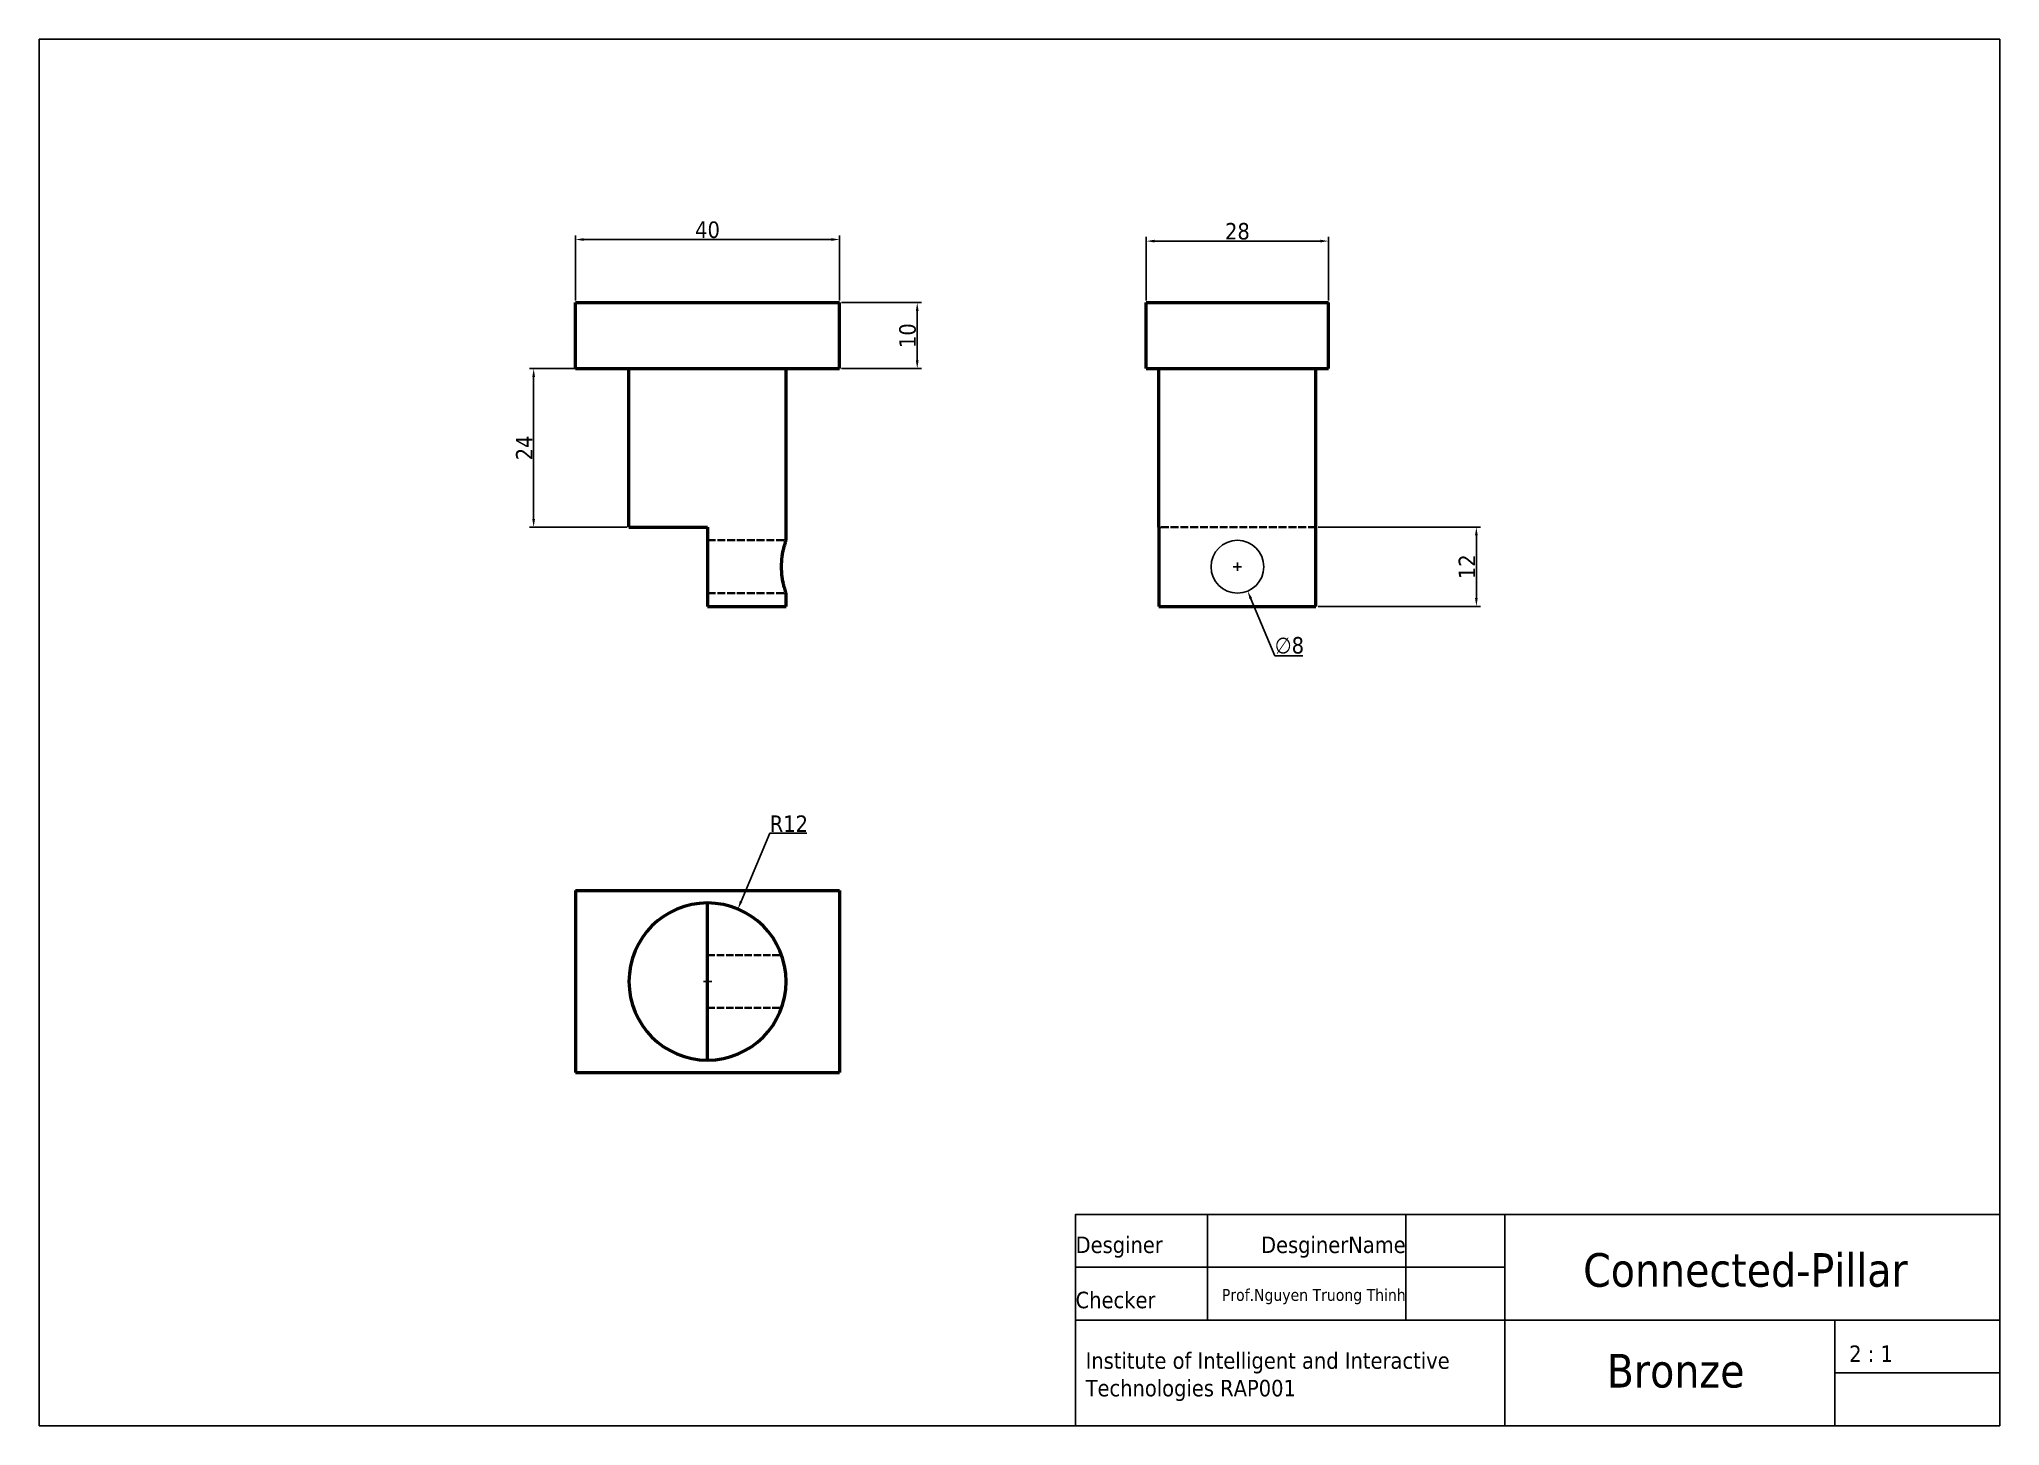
# Model space of a CAD drawing. Header units: millimetres. Extents: x -162 to 135, y 3 to 213.
import ezdxf

# ---------------------------------------------------------------- set-up
doc = ezdxf.new("R2010")
doc.units = ezdxf.units.MM
doc.header["$LTSCALE"] = 6.35
doc.linetypes.add('DASHED', pattern=[0.2067, 0.1654, -0.0413])
doc.layers.add('Hidden (ANSI)', color=7, linetype='DASHED', lineweight=35)
doc.layers.add('Visible (ANSI)', color=7, linetype='Continuous', lineweight=50)
doc.styles.add('Note Text (ISO)', font='tahoma.ttf')
doc.dimstyles.new('General (ISO)', dxfattribs={"dimscale": 0.25, "dimtxt": 10, "dimasz": 5, "dimexe": 2.5, "dimexo": 1.25, "dimtad": 1, "dimtoh": 1, "dimdec": 0, "dimzin": 0, "dimdsep": 46, "dimtxsty": 'Note Text (ISO)', "dimcen": 2.5, "dimadec": 0, "dimazin": 0, "dimtfac": 1, "dimtdec": 0, "dimtofl": 0, "dimtmove": 0, "dimatfit": 3, "dimfxl": 25.4, "dimtolj": 1, "dimtzin": 0, "dimarcsym": 0})

# ---------------------------------------------------------------- blocks, each defined once
blk = doc.blocks.new('*D6')
at = {"color": 0, "lineweight": -2, "transparency": 16777216}
for p, q in [((-80.82, 173.59), (-80.82, 183.47)), ((-79.57, 182.84), (-42.07, 182.84)), ((-40.82, 173.59), (-40.82, 183.47))]:
    blk.add_line(p, q, dxfattribs=at)
at = {"color": 0, "transparency": 16777216}
for points in [[(-79.57, 183.05), (-79.57, 182.63), (-80.82, 182.84)], [(-42.07, 183.05), (-42.07, 182.63), (-40.82, 182.84)]]:
    blk.add_solid(points, dxfattribs=at)
at = {"layer": 'Defpoints', "color": 0, "transparency": 16777216}
for p in [(-40.82, 182.84), (-80.82, 173.28), (-40.82, 173.28)]:
    blk.add_point(p, dxfattribs=at)
at = {"color": 0, "transparency": 16777216, "insert": (-60.82, 184.3), "char_height": 2.5, "attachment_point": 5, "style": 'Note Text (ISO)'}
blk.add_mtext('\\A1;40', dxfattribs=at)
blk = doc.blocks.new('*D7')
at = {"color": 0, "lineweight": -2, "transparency": 16777216}
for p, q in [((-40.51, 173.28), (-28.43, 173.28)), ((-29.06, 172.03), (-29.06, 164.53)), ((-40.51, 163.28), (-28.43, 163.28))]:
    blk.add_line(p, q, dxfattribs=at)
at = {"color": 0, "transparency": 16777216}
for points in [[(-29.26, 172.03), (-28.85, 172.03), (-29.06, 173.28)], [(-29.26, 164.53), (-28.85, 164.53), (-29.06, 163.28)]]:
    blk.add_solid(points, dxfattribs=at)
at = {"layer": 'Defpoints', "color": 0, "transparency": 16777216}
for p in [(-40.82, 173.28), (-40.82, 163.28), (-29.06, 163.28)]:
    blk.add_point(p, dxfattribs=at)
at = {"color": 0, "transparency": 16777216, "insert": (-30.51, 168.28), "char_height": 2.5, "attachment_point": 5, "rotation": 90, "style": 'Note Text (ISO)'}
blk.add_mtext('\\A1;10', dxfattribs=at)
blk = doc.blocks.new('*D8')
at = {"color": 0, "lineweight": -2, "transparency": 16777216}
for p, q in [((-73.03, 163.28), (-87.79, 163.28)), ((-87.16, 162.03), (-87.16, 140.53)), ((-73.03, 139.28), (-87.79, 139.28))]:
    blk.add_line(p, q, dxfattribs=at)
at = {"color": 0, "transparency": 16777216}
for points in [[(-87.37, 162.03), (-86.95, 162.03), (-87.16, 163.28)], [(-87.37, 140.53), (-86.95, 140.53), (-87.16, 139.28)]]:
    blk.add_solid(points, dxfattribs=at)
at = {"layer": 'Defpoints', "color": 0, "transparency": 16777216}
for p in [(-72.72, 163.28), (-87.16, 139.28), (-72.72, 139.28)]:
    blk.add_point(p, dxfattribs=at)
at = {"color": 0, "transparency": 16777216, "insert": (-88.59, 151.28), "char_height": 2.5, "attachment_point": 5, "rotation": 90, "style": 'Note Text (ISO)'}
blk.add_mtext('\\A1;24', dxfattribs=at)
blk = doc.blocks.new('*D9')
at = {"color": 0, "lineweight": -2, "transparency": 16777216}
for p, q in [((31.66, 139.28), (56.27, 139.28)), ((55.65, 128.53), (55.65, 138.03)), ((31.66, 127.28), (56.27, 127.28))]:
    blk.add_line(p, q, dxfattribs=at)
at = {"color": 0, "transparency": 16777216}
for points in [[(55.44, 138.03), (55.85, 138.03), (55.65, 139.28)], [(55.44, 128.53), (55.85, 128.53), (55.65, 127.28)]]:
    blk.add_solid(points, dxfattribs=at)
at = {"layer": 'Defpoints', "color": 0, "transparency": 16777216}
for p in [(31.35, 139.28), (55.65, 139.28), (31.35, 127.28)]:
    blk.add_point(p, dxfattribs=at)
at = {"color": 0, "transparency": 16777216, "insert": (54.21, 133.28), "char_height": 2.5, "attachment_point": 5, "rotation": 90, "style": 'Note Text (ISO)'}
blk.add_mtext('\\A1;12', dxfattribs=at)
blk = doc.blocks.new('*D10')
at = {"color": 0, "lineweight": -2, "transparency": 16777216}
for p, q in [((5.65, 173.59), (5.65, 183.23)), ((32, 182.6), (6.9, 182.6)), ((33.25, 173.59), (33.25, 183.23))]:
    blk.add_line(p, q, dxfattribs=at)
at = {"color": 0, "transparency": 16777216}
for points in [[(6.9, 182.81), (6.9, 182.39), (5.65, 182.6)], [(32, 182.81), (32, 182.39), (33.25, 182.6)]]:
    blk.add_solid(points, dxfattribs=at)
at = {"layer": 'Defpoints', "color": 0, "transparency": 16777216}
for p in [(5.65, 182.6), (5.65, 173.28), (33.25, 173.28)]:
    blk.add_point(p, dxfattribs=at)
at = {"color": 0, "transparency": 16777216, "insert": (19.45, 184.07), "char_height": 2.5, "attachment_point": 5, "style": 'Note Text (ISO)'}
blk.add_mtext('\\A1;28', dxfattribs=at)
blk = doc.blocks.new('*D11')
at = {"color": 0, "lineweight": -2, "transparency": 16777216}
for p, q in [((-51.4, 92.93), (-55.74, 82.59)), ((-45.76, 92.93), (-51.4, 92.93)), ((-61.44, 70.46), (-60.19, 70.46)), ((-60.82, 69.83), (-60.82, 71.08))]:
    blk.add_line(p, q, dxfattribs=at)
at = {"color": 0, "transparency": 16777216}
blk.add_solid([(-55.93, 82.67), (-55.55, 82.51), (-56.22, 81.43)], dxfattribs=at)
at = {"layer": 'Defpoints', "color": 0, "transparency": 16777216}
for p in [(-56.22, 81.43), (-60.82, 70.46)]:
    blk.add_point(p, dxfattribs=at)
at = {"color": 0, "transparency": 16777216, "insert": (-48.5, 94.36), "char_height": 2.5, "attachment_point": 5, "style": 'Note Text (ISO)'}
blk.add_mtext('\\A1;R12', dxfattribs=at)
blk = doc.blocks.new('*D12')
at = {"color": 0, "lineweight": -2, "transparency": 16777216}
for p, q in [((19.45, 132.66), (19.45, 133.91)), ((18.83, 133.28), (20.08, 133.28)), ((25.13, 119.78), (21.49, 128.44)), ((29.36, 119.78), (25.13, 119.78))]:
    blk.add_line(p, q, dxfattribs=at)
at = {"color": 0, "transparency": 16777216}
blk.add_solid([(21.68, 128.52), (21.29, 128.36), (21, 129.59)], dxfattribs=at)
at = {"layer": 'Defpoints', "color": 0, "transparency": 16777216}
for p in [(17.9, 136.97), (21, 129.59)]:
    blk.add_point(p, dxfattribs=at)
at = {"color": 0, "transparency": 16777216, "insert": (27.32, 121.36), "char_height": 2.5, "attachment_point": 5, "style": 'Note Text (ISO)'}
blk.add_mtext('\\A1;∅8', dxfattribs=at)

msp = doc.modelspace()

# ---------------------------------------------------------------- linework, layer by layer
for p, q in [((-5.06, 19.18), (-5.06, 35.18)), ((44.94, 35.18), (14.94, 35.18)), ((14.94, 35.18), (14.94, 19.18)), ((59.94, 35.18), (44.94, 35.18)), ((44.94, 35.18), (44.94, 19.18)), ((109.94, 35.18), (59.94, 35.18)), ((59.94, 35.18), (59.94, 3.18)), ((134.94, 35.18), (109.94, 35.18)), ((-5.06, 27.18), (59.94, 27.18)), ((-5.06, 19.18), (134.94, 19.18)), ((109.94, 19.18), (109.94, 3.18)), ((134.94, 11.18), (109.94, 11.18))]:
    msp.add_line(p, q)
for points in [[(134.94, 3.18), (-162.06, 3.18), (-162.06, 213.18), (134.94, 213.18)], [(134.94, 3.18), (-162.06, 3.18), (-162.06, 213.18), (134.94, 213.18)], [(134.94, 3.18), (-162.06, 3.18), (-162.06, 213.18), (134.94, 213.18)], [(134.94, 3.18), (-5.06, 3.18), (-5.06, 35.18), (134.94, 35.18)], [(134.94, 3.18), (-5.06, 3.18), (-5.06, 35.18), (134.94, 35.18)], [(134.94, 3.18), (-5.06, 3.18), (-5.06, 35.18), (134.94, 35.18)]]:
    msp.add_lwpolyline(points, close=True)
msp.add_circle((19.45, 133.28), 4)
at = {"layer": 'Hidden (ANSI)', "ltscale": 1.133294}
for p, q in [((-60.82, 137.28), (-48.92, 137.28)), ((31.35, 139.28), (7.55, 139.28)), ((-60.82, 129.28), (-48.92, 129.28))]:
    msp.add_line(p, q, dxfattribs=at)
at = {"layer": 'Hidden (ANSI)', "ltscale": 1.067353}
for p, q in [((-60.82, 74.46), (-49.61, 74.46)), ((-60.82, 66.46), (-49.61, 66.46))]:
    msp.add_line(p, q, dxfattribs=at)
at = {"layer": 'Visible (ANSI)'}
for p, q in [((-80.82, 173.28), (-40.82, 173.28)), ((-80.82, 163.28), (-80.82, 173.28)), ((-40.82, 163.28), (-40.82, 173.28)), ((5.65, 173.28), (33.25, 173.28)), ((5.65, 163.28), (5.65, 173.28)), ((33.25, 163.28), (33.25, 173.28)), ((-80.82, 163.28), (-40.82, 163.28)), ((-72.72, 139.28), (-72.72, 163.28)), ((-48.92, 137.28), (-48.92, 163.28)), ((5.65, 163.28), (33.25, 163.28)), ((7.55, 139.28), (7.55, 163.28)), ((31.35, 139.28), (31.35, 163.28)), ((-72.72, 139.28), (-60.82, 139.28)), ((-60.82, 139.28), (-60.82, 127.28)), ((7.55, 139.28), (7.55, 127.28)), ((31.35, 127.28), (31.35, 139.28)), ((-48.92, 127.28), (-48.92, 129.28)), ((-60.82, 127.28), (-48.92, 127.28)), ((7.55, 127.28), (31.35, 127.28)), ((-80.82, 84.26), (-80.82, 56.66)), ((-80.82, 84.26), (-40.82, 84.26)), ((-40.82, 84.26), (-40.82, 56.66)), ((-60.82, 58.56), (-60.82, 82.36)), ((-80.82, 56.66), (-40.82, 56.66))]:
    msp.add_line(p, q, dxfattribs=at)
for start, end in [(90, 270), (270, 90)]:
    msp.add_arc((-60.82, 70.46), 11.9, start, end, dxfattribs=at)
msp.add_open_spline([(-48.92, 129.28), (-48.92, 129.28), (-48.95, 129.38), (-49.08, 129.79), (-49.17, 130.1), (-49.35, 130.81), (-49.44, 131.25), (-49.57, 132.24), (-49.61, 132.78), (-49.61, 133.79), (-49.57, 134.33), (-49.44, 135.31), (-49.35, 135.76), (-49.17, 136.46), (-49.08, 136.77), (-48.95, 137.18), (-48.92, 137.28), (-48.92, 137.28)], degree=3, knots=[0.3039253, 0.3039253, 0.3039253, 0.3039253, 0.3798884, 0.3798884, 0.4558515, 0.4558515, 0.5318511, 0.5318511, 0.6078507, 0.6078507, 0.6838503, 0.6838503, 0.7598499, 0.7598499, 0.8358129, 0.8358129, 0.911776, 0.911776, 0.911776, 0.911776], dxfattribs=at)

# ---------------------------------------------------------------- texts
at = {"style": 'Note Text (ISO)'}
for s, width, gutter_width, heights, insert, char_height, attachment_point in [('Desginer', 20, 25.4, [0], (-5.06, 31.84), 2.5, 1), ('DesginerName', 19.9426, 25.4, [3.33], (44.94, 31.84), 2.5, 3), ('Connected-Pillar', 5.08, 0, [3.33], (121, 29.32), 5.08, 3), ('Prof.Nguyen Truong Thinh', 32.5323, 25.4, [2.67], (44.94, 21.58), 1.8, 9), ('Checker', 20, 25.4, [0], (-5.06, 20.93), 2.5, 7), ('2 : 1', 20, 25.4, [0], (112.12, 12.84), 2.5, 7), ('Institute of Intelligent and Interactive Technologies RAP001', 65, 25.4, [0], (-3.55, 14.3), 2.5, 1), ('Bronze', 19.9426, 25.4, [3.33], (96.27, 14.05), 5.08, 3)]:
    msp.add_mtext_dynamic_manual_height_columns(s, width=width, gutter_width=gutter_width, heights=heights, dxfattribs=dict(at, insert=insert, char_height=char_height, attachment_point=attachment_point))

# ---------------------------------------------------------------- dimensions: what is measured, and where the dimension line sits
for base, p1, p2, picture, middle in [((-40.82, 182.84), (-80.82, 173.28), (-40.82, 173.28), '*D6', (-60.82, 184.3)), ((5.65, 182.6), (33.25, 173.28), (5.65, 173.28), '*D10', (19.45, 184.07))]:
    dim = msp.add_linear_dim(base=base, p1=p1, p2=p2, dimstyle='General (ISO)')
    dim.commit()
    dim.dimension.update_dxf_attribs({"geometry": picture, "text_midpoint": middle})
for base, p1, p2, picture, middle in [((-29.06, 163.28), (-40.82, 173.28), (-40.82, 163.28), '*D7', (-30.51, 168.28)), ((-87.16, 139.28), (-72.72, 163.28), (-72.72, 139.28), '*D8', (-88.59, 151.28)), ((55.65, 139.28), (31.35, 127.28), (31.35, 139.28), '*D9', (54.21, 133.28))]:
    dim = msp.add_linear_dim(base=base, p1=p1, p2=p2, angle=90, dimstyle='General (ISO)')
    dim.commit()
    dim.dimension.update_dxf_attribs({"geometry": picture, "text_midpoint": middle})
dim = msp.add_diameter_dim_2p(p1=(17.9, 136.97), p2=(21, 129.59), dimstyle='General (ISO)')
dim.commit()
dim.dimension.update_dxf_attribs({"geometry": '*D12', "text_midpoint": (27.32, 119.78), "dimtype": 163})
dim = msp.add_radius_dim(center=(-60.82, 70.46), mpoint=(-56.22, 81.43), dimstyle='General (ISO)')
dim.commit()
dim.dimension.update_dxf_attribs({"geometry": '*D11', "text_midpoint": (-48.5, 92.93), "dimtype": 164})

doc.saveas('drawing.dxf')
